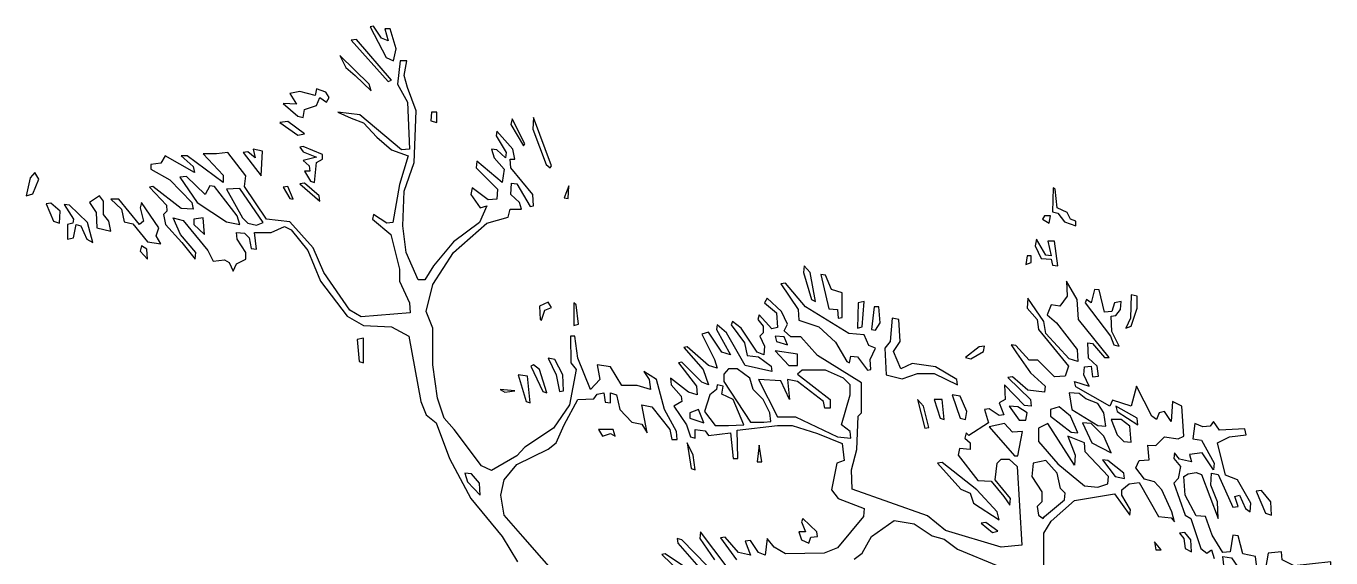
# Model space of a CAD drawing. Header units: millimetres. Extents: x 562 to 1062, y -27 to 300.
# Drawn here: x 562.098 to 565.329, y 243.049 to 244.365 of the extents above; entities that cross this region are included whole.
import ezdxf

# ---------------------------------------------------------------- set-up
doc = ezdxf.new("R2010")
doc.units = ezdxf.units.MM
doc.header["$LTSCALE"] = 0.04
doc.layers.add('7', color=7, linetype='Continuous')
doc.layers.add('EQUIP_I', color=13, linetype='Continuous')

# ---------------------------------------------------------------- blocks, each defined once
blk = doc.blocks.new('arv-04')
at = {"layer": '7', "linetype": 'Continuous'}
for points in [[(26.736, 107.121), (26.634, 107.579), (26.863, 108.341), (27.066, 108.341), (26.939, 107.884), (27.193, 107.985), (27.498, 108.443), (27.625, 108.417), (27.016, 107.248), (26.736, 107.121)], [(26.812, 106.384), (28.134, 107.934), (28.337, 107.909), (26.939, 106.334), (26.812, 106.384)], [(27.575, 105.978), (27.651, 106.232), (28.769, 107.324), (28.54, 106.867), (28.184, 106.562), (27.575, 105.978)], [(-4.95, 87.174), (-4.823, 88.267), (-5.154, 88.216), (-5.382, 87.886)], [(-6.145, 87.632), (-6.068, 88.267), (-5.585, 88.369), (-5.408, 89.055), (-5.204, 89.08), (-5.103, 88.445), (-4.823, 88.419), (-4.417, 89.08), (-4.163, 89.792), (-3.807, 89.817), (-3.4, 90.605), (-3.349, 91.316), (-3.502, 91.418), (-3.807, 91.469), (-4.01, 91.392), (-4.645, 89.715), (-4.62, 90.351), (-4.366, 90.986), (-4.391, 91.443), (-4.645, 91.392), (-5.204, 90.147), (-5.408, 90.173), (-5.281, 90.554), (-5.458, 90.605), (-5.687, 90.097), (-5.865, 89.969), (-5.89, 90.3), (-5.382, 91.189), (-4.925, 91.367), (-4.62, 92.587), (-5.077, 92.815), (-5.713, 92.892), (-5.662, 93.12), (-4.696, 93.069), (-4.467, 93.4), (-4.34, 93.222), (-4.061, 93.197), (-3.756, 93.324), (-3.68, 92.739), (-4.01, 92.688), (-4.493, 91.824), (-4.467, 91.57), (-4.035, 92.206), (-3.553, 92.155), (-3.629, 91.875), (-3.172, 91.977), (-2.994, 92.206), (-2.968, 92.002), (-3.222, 91.697), (-3.121, 91.24), (-2.968, 91.062), (-3.4, 89.842), (-3.604, 89.715), (-3.985, 88.572), (-4.213, 88.394), (-4.391, 88.521), (-4.493, 88.191)], [(1.987, 87.556), (1.987, 89.156), (1.707, 89.614), (0.818, 90.401), (-0.707, 90.656), (-1.291, 89.842), (-1.317, 90.046), (-0.986, 90.605), (-0.986, 90.808), (-1.266, 91.037), (-1.647, 91.088), (-2.384, 89.792), (-2.867, 89.741), (-2.994, 89.588), (-2.892, 89.969), (-2.511, 90.808), (-2.231, 91.113), (-1.85, 91.215), (-1.52, 91.647), (-1.647, 91.926), (-2.028, 91.951), (-1.977, 92.51), (-2.282, 92.485), (-2.613, 92.815), (-3.121, 92.739), (-3.349, 92.841), (-3.273, 93.984), (-2.917, 94.162), (-2.867, 93.4), (-2.613, 93.781), (-2.409, 93.73), (-2.308, 93.476), (-2.13, 93.603), (-1.545, 94.747), (-1.342, 93.984), (-0.631, 94.213), (-0.529, 93.984), (0.767, 94.721), (0.818, 94.924), (0.259, 94.747), (0.462, 95.179), (0.437, 95.483), (0.183, 95.509), (0.132, 95.102), (-0.097, 95.128), (-0.046, 95.509), (0.284, 95.814), (0.31, 96.398), (0.132, 96.373), (-0.326, 95.839), (-0.503, 95.839), (0.665, 97.288), (0.716, 98.05), (1.123, 98.736), (1.097, 98.177), (1.377, 97.796), (1.707, 97.847), (1.86, 97.465), (1.504, 97.16), (0.716, 96.144), (0.691, 95.687), (1.021, 95.788), (1.91, 96.754), (1.987, 97.211), (2.597, 98.101), (2.622, 97.72), (2.241, 97.288), (2.19, 96.906), (1.047, 95.509), (1.174, 95.128), (1.58, 95.102), (2.215, 95.738), (2.546, 95.738), (3.054, 96.297), (3.232, 96.322), (3.029, 96.017), (2.495, 95.255), (1.936, 94.747), (1.961, 94.518), (2.597, 94.594), (3.181, 95.102), (3.359, 95.077), (2.495, 94.238), (2.469, 93.984), (2.724, 94.01), (3.486, 94.797), (3.46, 94.238), (3.689, 94.111), (3.511, 93.654), (3.689, 93.629), (4.07, 93.883), (4.248, 93.857), (4.096, 93.349), (4.833, 92.866), (4.934, 92.968), (4.985, 92.765), (4.782, 92.587), (4.782, 92.333), (5.188, 92.383), (5.239, 92.129), (4.502, 91.164), (3.994, 91.138), (3.511, 90.554), (3.283, 90.224), (3.257, 90.478), (3.842, 91.189), (3.765, 91.824), (3.613, 91.977), (3.308, 91.977), (3.003, 91.697), (2.825, 88.699), (3.613, 88.623), (5.722, 89.258), (6.408, 89.817), (9.279, 90.833), (9.305, 91.57), (9.101, 92.333), (9.051, 93.603), (8.924, 93.73), (8.924, 94.874), (10.601, 95.915), (11.236, 96.627), (11.617, 96.627), (11.871, 96.856), (11.744, 97.11), (11.973, 97.592), (12.506, 98.101), (12.608, 97.923), (12.151, 97.542), (12.125, 96.983), (12.329, 96.932), (12.811, 97.465), (12.862, 97.288), (12.659, 97.033), (12.659, 96.779), (12.786, 96.652), (12.608, 96.271), (12.633, 95.941), (12.888, 96.042), (13.497, 96.957), (13.828, 97.211), (13.879, 97.084), (13.37, 96.398), (13.269, 95.915), (12.837, 95.865), (12.354, 95.509), (12.329, 95.306), (13.345, 95.534), (14.056, 96.779), (14.412, 97.084), (14.438, 96.906), (13.904, 95.941), (14.234, 96.042), (14.743, 96.805), (14.997, 96.729), (14.514, 95.763), (14.412, 95.433), (14.743, 95.534), (15.556, 96.246), (15.683, 96.22), (14.946, 95.382), (14.743, 94.797), (14.997, 94.899), (15.759, 95.661), (15.886, 95.636), (15.2, 94.747), (15.174, 94.416), (15.505, 94.518), (16.191, 95.051), (16.165, 94.797), (15.784, 94.365), (15.759, 94.162), (16.064, 93.984), (15.581, 93.273), (15.429, 92.815), (15.251, 92.765), (15.251, 93.095), (14.87, 93.044), (14.743, 92.866), (13.904, 92.968), (13.802, 92.002), (13.624, 92.002), (13.65, 93.069), (12.125, 93.247), (11.566, 93.247), (10.601, 92.942), (9.661, 92.561), (9.584, 91.926), (9.864, 91.824), (10.067, 90.808), (9.813, 90.478), (8.822, 90.097), (8.847, 89.792), (9.838, 88.597), (10.347, 88.394), (11.82, 88.369), (12.252, 88.623), (12.506, 88.953), (12.583, 88.318), (12.837, 88.419), (13.142, 88.877), (13.345, 88.851), (13.142, 88.318), (13.599, 88.419), (14.107, 89.004), (14.285, 88.978), (13.675, 88.14)], [(14.031, 87.86), (15.047, 89.207), (15.073, 88.953), (14.514, 88.14)], [(14.793, 87.911), (15.759, 88.902), (15.937, 88.953), (15.911, 88.775), (15.022, 87.759)], [(14.997, 87.428), (16.394, 88.369), (16.521, 88.343), (15.81, 87.657)], [(9.203, 88.165), (8.898, 88.394), (8.542, 89.029), (7.679, 89.639), (6.916, 89.512), (6.23, 89.055), (5.773, 88.928), (5.265, 88.547), (3.74, 87.911)], [(20.358, 87.378), (21.806, 89.029), (22.518, 89.842), (22.645, 90.605), (22.518, 91.189), (22.035, 91.774), (20.841, 92.358), (20.536, 92.587), (20.231, 93.273), (19.723, 94.238), (19.113, 94.264), (18.986, 94.442), (18.732, 94.492), (18.681, 94.137), (18.478, 94.111), (18.478, 94.492), (18.249, 94.416), (18.122, 93.857), (17.665, 93.374), (17.284, 93.298), (17.08, 92.968), (17.284, 94.035), (16.902, 93.959), (16.216, 93.095), (16.14, 92.714), (15.937, 92.714), (15.962, 93.019), (16.42, 93.857), (16.724, 95.001), (17.207, 95.306), (17.004, 95.001), (16.953, 94.619), (17.461, 94.772), (18.046, 94.772), (18.478, 95.483), (18.986, 95.56), (18.884, 95.001), (19.24, 94.619), (19.723, 95.814), (19.825, 96.652), (20.002, 96.652), (19.977, 95.636), (19.774, 95.382), (20.028, 94.035), (20.638, 93.146), (21.73, 92.434), (22.035, 92.104), (23.001, 91.545), (23.382, 91.723), (24.424, 93.095), (24.805, 93.527), (25.059, 94.289), (25.237, 95.56), (25.237, 96.957), (25.491, 97.592), (25.237, 98.609), (24.449, 99.829), (23.179, 100.947), (22.366, 101.175), (22.289, 101.48), (21.857, 101.48), (21.934, 101.734), (22.264, 102.039), (22.238, 102.471), (22.035, 102.446), (21.527, 101.582), (21.4, 101.607), (21.425, 102.039), (22.264, 103.056), (22.289, 103.386), (22.111, 103.386), (22.188, 103.767), (22.797, 104.453), (22.823, 104.275), (22.442, 103.64), (22.467, 103.437), (22.797, 103.742), (23.001, 103.767), (22.899, 103.437), (22.518, 103.005), (22.594, 102.497), (23.56, 103.31), (23.585, 103.056), (22.772, 102.242), (22.797, 101.861), (23.128, 101.836), (23.738, 102.293), (23.788, 102.039), (23.433, 101.531), (23.179, 101.607), (23.458, 100.972), (24.449, 100.235), (25.211, 99.32), (25.542, 98.787), (25.796, 98.787), (26.253, 99.829), (26.38, 100.845), (26.329, 102.166), (25.948, 103.259), (25.872, 105.215), (26.202, 106.105), (26.329, 106.562), (26.228, 107.121), (26.482, 107.121), (26.584, 106.232), (26.202, 105.546), (26.126, 103.767), (26.431, 103.742), (28.007, 105.063), (28.845, 105.165), (28.337, 104.936), (27.879, 104.758), (27.371, 104.224), (26.812, 103.742), (26.177, 103.513), (26.507, 102.42), (26.761, 100.972), (26.99, 100.947), (27.498, 101.277), (27.524, 101.099), (26.838, 100.515), (26.507, 99.193), (26.507, 98.736), (26.126, 97.923), (26.101, 97.542), (27.956, 97.389), (28.388, 97.643), (29.379, 99.066), (29.785, 100.006), (30.675, 100.997), (31.564, 101.099), (32.402, 102.344), (32.352, 102.751), (33.038, 103.64), (33.47, 103.589), (33.978, 103.589), (33.216, 102.776), (33.216, 102.497), (34.588, 103.513), (34.816, 103.513), (34.359, 103.106), (34.308, 102.878), (35.426, 103.513), (35.579, 103.233), (35.96, 103.183), (35.96, 103.005), (35.248, 102.598), (34.41, 101.734), (34.359, 101.48), (34.816, 101.506), (35.884, 102.344), (36.011, 102.319), (35.375, 101.633), (35.35, 101.404), (35.477, 101.277), (35.401, 100.896), (34.791, 100.21), (34.283, 99.574), (34.257, 99.829), (34.842, 100.515), (35.121, 101.15), (34.74, 101.048), (33.8, 99.905), (33.597, 99.498), (33.165, 99.549), (32.987, 99.447), (32.834, 99.117), (32.707, 99.397), (32.352, 99.574), (32.352, 99.829), (32.682, 100.337), (32.707, 100.591), (32.402, 100.565), (32.225, 100.388), (32.148, 99.981), (31.945, 99.956), (32.021, 100.591), (31.386, 100.591), (30.878, 100.82), (30.624, 100.692), (29.989, 99.905), (29.506, 98.736), (28.489, 97.415), (27.879, 97.059), (26.812, 97.008), (26.152, 96.652), (25.694, 94.162), (25.491, 93.654), (25.11, 93.349), (24.602, 92.002), (23.788, 90.478), (22.594, 89.029), (22.01, 88.064)], [(30.166, 104.961), (30.116, 105.266), (29.658, 105.419), (29.531, 105.724), (29.277, 105.546), (29.175, 105.724), (29.302, 105.927), (29.658, 106.054), (29.709, 105.8), (30.293, 105.952), (30.675, 105.876), (30.42, 105.47), (30.929, 105.495), (30.37, 105.012), (30.166, 104.961)], [(20.714, 103.132), (21.4, 104.961), (21.425, 104.529), (20.917, 103.183), (20.765, 103.056), (20.714, 103.132)], [(21.73, 103.97), (22.213, 104.911), (22.264, 104.707), (21.781, 103.894), (21.73, 103.97)], [(25.084, 104.783), (25.084, 105.165), (25.288, 105.165), (25.313, 104.834), (25.084, 104.783)], [(30.116, 104.352), (30.751, 104.809), (31.056, 104.783), (30.37, 104.301), (30.116, 104.352)], [(29.734, 102.497), (29.658, 103.259), (29.429, 103.386), (29.429, 103.564), (30.166, 103.869), (30.293, 103.843), (30.166, 103.665), (29.658, 103.462), (30.166, 103.335), (29.938, 103.132), (29.912, 102.929), (30.116, 102.929), (29.887, 102.547), (29.734, 102.497)], [(31.767, 102.751), (31.716, 103.691), (32.072, 103.767), (31.996, 103.437), (32.275, 103.665), (32.453, 103.64), (31.767, 102.751)], [(40.457, 102.065), (40.229, 102.624), (40.381, 102.878), (40.559, 102.674), (40.712, 101.988), (40.457, 102.065)], [(0.767, 100.845), (0.767, 101.023), (0.97, 101.099), (1.097, 101.353), (1.478, 101.531), (1.555, 102.242), (1.631, 102.293), (1.656, 101.379), (1.453, 101.328), (1.199, 100.997), (0.767, 100.845)], [(20.079, 101.887), (20.053, 102.37), (20.231, 101.912), (20.079, 101.887)], [(29.531, 101.785), (29.557, 101.988), (30.116, 102.471), (30.293, 102.446), (29.531, 101.785)], [(30.548, 101.861), (30.751, 102.344), (30.929, 102.319), (30.675, 101.887), (30.548, 101.861)], [(32.58, 100.896), (32.682, 101.226), (33.546, 102.344), (33.724, 102.37), (33.902, 102.039), (34.613, 102.725), (34.867, 102.7), (34.207, 101.734), (33.089, 100.997), (32.58, 100.896)], [(31.945, 100.87), (31.691, 100.972), (32.58, 102.268), (33.089, 102.242), (32.479, 101.15), (32.275, 100.947), (31.945, 100.87)], [(35.579, 100.159), (35.757, 100.464), (35.655, 100.769), (36.316, 101.734), (36.366, 101.531), (36.239, 101.023), (36.392, 100.896), (37.18, 101.861), (37.484, 101.861), (37.078, 101.48), (36.976, 100.997), (36.646, 100.921), (36.087, 100.235), (35.579, 100.159)], [(37.484, 100.642), (37.561, 101.023), (37.764, 101.277), (37.764, 101.785), (37.916, 101.988), (38.298, 101.734), (38.043, 101.353), (38.018, 100.769), (37.484, 100.642)], [(38.171, 100.21), (38.374, 100.972), (39.06, 101.633), (39.263, 101.658), (38.907, 101.099), (38.933, 100.947), (39.136, 100.896), (39.136, 100.337), (38.907, 100.388), (38.806, 100.896), (38.628, 100.845), (38.399, 100.337), (38.171, 100.21)], [(39.441, 100.947), (39.416, 101.404), (39.771, 101.709), (39.949, 101.683), (39.67, 101.023), (39.441, 100.947)], [(1.783, 100.947), (1.733, 101.226), (1.961, 101.226), (2.038, 101.099), (1.783, 100.947)], [(33.927, 100.515), (33.978, 101.15), (34.334, 101.099), (34.334, 100.896), (33.927, 100.515)], [(1.453, 99.32), (1.58, 100.261), (1.834, 100.261), (1.707, 99.701), (1.91, 99.727), (2.266, 100.337), (2.317, 100.083), (2.088, 99.6), (1.707, 99.574), (1.656, 99.346), (1.453, 99.32)], [(36.087, 99.574), (36.112, 99.956), (36.316, 100.083), (36.366, 99.879), (36.087, 99.574)], [(2.469, 99.447), (2.469, 99.701), (2.622, 99.701), (2.673, 99.371), (2.469, 99.447)], [(10.677, 97.974), (10.88, 99.066), (11.109, 99.32), (11.134, 99.066), (10.829, 98.05), (10.677, 97.974)], [(9.661, 97.364), (9.661, 98.304), (10.067, 98.431), (10.296, 98.965), (10.474, 98.99), (10.169, 97.694), (9.838, 97.669), (9.813, 97.338), (9.661, 97.364)], [(-0.885, 96.271), (-0.605, 96.83), (-0.58, 97.415), (-0.758, 97.44), (-0.935, 97.669), (-0.961, 97.974), (-0.707, 97.923), (-0.605, 97.592), (-0.326, 97.567), (-0.122, 98.406), (0.056, 98.431), (0.183, 97.923), (0.36, 98.05), (0.411, 97.923), (-0.554, 96.652), (-0.681, 96.322), (-0.885, 96.271)], [(8.568, 95.382), (8.593, 95.763), (8.39, 96.195), (8.644, 96.297), (8.822, 96.703), (9.406, 96.754), (11.058, 97.77), (11.82, 98.66), (11.998, 98.634), (11.338, 97.669), (11.312, 97.262), (10.55, 97.008), (9.915, 96.424), (9.483, 95.687), (9.381, 95.636), (9.33, 95.89), (9.076, 95.865), (8.695, 95.356), (8.568, 95.382)], [(-1.342, 97.033), (-1.571, 97.72), (-1.571, 98.177), (-1.342, 98.228), (-1.317, 97.338), (-1.139, 96.957), (-1.342, 97.033)], [(8.898, 97.008), (8.822, 97.974), (9.051, 97.923), (9.076, 96.957), (8.898, 97.008)], [(19.697, 97.11), (19.774, 97.847), (19.875, 97.923), (19.875, 97.059), (19.697, 97.11)], [(21.095, 97.262), (20.968, 97.643), (20.714, 97.745), (20.841, 97.948), (21.171, 97.796), (21.146, 97.288), (21.095, 97.262)], [(5.265, 94.797), (5.29, 95.001), (6.103, 95.483), (6.992, 95.61), (7.424, 95.407), (7.704, 96.068), (7.45, 96.449), (7.501, 97.288), (7.755, 97.338), (7.831, 96.449), (8.034, 96.195), (7.983, 95.179), (7.374, 95.026), (6.789, 95.229), (6.154, 95.229), (5.265, 94.797)], [(8.39, 96.881), (8.212, 97.16), (8.263, 97.77), (8.441, 97.77), (8.542, 96.906), (8.39, 96.881)], [(11.744, 96.322), (11.871, 96.627), (12.202, 96.652), (12.151, 96.449), (11.744, 96.322)], [(27.879, 95.636), (27.879, 96.576), (28.108, 96.525), (28.032, 95.687), (27.879, 95.636)], [(4.756, 95.788), (4.274, 96.068), (4.248, 96.271), (4.451, 96.246), (4.96, 95.839), (4.756, 95.788)], [(11.363, 95.534), (11.363, 95.966), (12.202, 96.093), (11.693, 95.534), (11.363, 95.534)], [(9.33, 92.765), (9.356, 93.019), (9.686, 93.273), (9.356, 94.416), (9.356, 94.797), (9.61, 95.051), (10.296, 95.356), (11.185, 95.356), (11.363, 95.204), (10.118, 94.238), (10.118, 93.908), (10.321, 93.908), (10.372, 94.162), (11.363, 94.924), (11.744, 95.001), (11.668, 94.238), (11.998, 94.95), (12.837, 95.001), (12.125, 93.578), (11.439, 93.578), (9.838, 92.815), (9.33, 92.765)], [(12.633, 93.374), (12.379, 93.4), (12.405, 93.73), (12.659, 94.238), (13.04, 94.619), (13.167, 95.051), (13.65, 95.407), (13.98, 95.407), (14.158, 95.204), (14.158, 94.924), (13.142, 93.374), (12.633, 93.374)], [(20.256, 94.569), (20.282, 95.179), (20.587, 95.763), (20.841, 95.814), (20.536, 95.179), (20.409, 94.543), (20.256, 94.569)], [(20.892, 94.492), (21.171, 95.382), (21.4, 95.56), (21.502, 95.509), (21.044, 94.543), (20.892, 94.492)], [(21.527, 94.111), (21.629, 95.128), (21.984, 95.179), (21.679, 94.162), (21.527, 94.111)], [(-0.376, 93.222), (-0.3, 93.73), (-0.072, 94.086), (0.386, 94.264), (0.64, 94.467), (1.021, 94.492), (0.919, 93.857), (-0.072, 93.247), (-0.376, 93.222)], [(4.96, 93.476), (4.909, 93.781), (5.163, 94.365), (5.468, 94.416), (5.163, 93.527), (4.96, 93.476)], [(13.98, 93.247), (13.396, 93.273), (13.802, 94.238), (14.234, 94.442), (14.183, 94.747), (14.412, 94.797), (14.438, 94.619), (14.692, 94.416), (14.895, 93.781), (14.488, 93.247), (13.98, 93.247)], [(22.111, 94.569), (22.67, 94.619), (22.493, 94.518), (22.111, 94.569)], [(-1.596, 93.273), (-1.571, 93.527), (-0.758, 93.984), (-0.808, 93.781), (-1.596, 93.273)], [(0.691, 92.968), (0.97, 93.603), (1.402, 93.959), (1.733, 93.857), (1.733, 93.603), (0.945, 92.993), (0.691, 92.968)], [(2.673, 93.451), (2.622, 93.73), (2.978, 93.959), (3.308, 93.984), (2.927, 93.451), (2.673, 93.451)], [(5.773, 93.476), (5.849, 94.238), (6.154, 94.238), (5.925, 93.527), (5.773, 93.476)], [(6.357, 93.171), (6.56, 93.984), (6.789, 94.238), (6.51, 93.146), (6.357, 93.171)], [(14.92, 93.349), (15.124, 93.857), (15.454, 93.73), (15.454, 93.527), (14.92, 93.349)], [(-1.342, 92.612), (-1.291, 93.222), (-0.961, 93.476), (-0.58, 93.476), (-0.808, 92.892), (-1.063, 92.638), (-1.342, 92.612)], [(-0.58, 92.206), (-0.3, 92.841), (0.183, 93.324), (0.513, 93.349), (0.157, 92.587), (-0.58, 92.206)], [(-0.072, 90.91), (-0.453, 91.037), (-0.478, 91.316), (0.411, 92.256), (0.437, 92.587), (1.072, 92.841), (0.792, 92.129), (0.818, 91.748), (1.834, 93.324), (2.19, 93.146), (2.19, 92.638), (1.453, 91.799), (0.437, 90.96), (-0.072, 90.91)], [(2.978, 92.104), (2.8, 93.019), (3.181, 92.993), (3.486, 93.324), (4.07, 93.197), (3.105, 92.104), (2.978, 92.104)], [(18.3, 92.841), (18.376, 93.095), (18.935, 93.095), (18.783, 92.841), (18.478, 92.942), (18.3, 92.841)], [(12.71, 91.875), (12.811, 92.51), (12.888, 91.875), (12.71, 91.875)], [(15.251, 91.57), (15.327, 92.129), (15.556, 92.587), (15.403, 91.621), (15.251, 91.57)], [(-1.088, 91.24), (-1.063, 91.443), (-0.453, 91.926), (-0.249, 91.951), (-0.732, 91.316), (-1.088, 91.24)], [(1.961, 89.792), (1.199, 90.427), (1.174, 90.681), (1.351, 90.859), (1.478, 91.443), (1.91, 91.926), (2.393, 91.824), (2.444, 91.316), (2.063, 90.732), (2.063, 90.351), (2.241, 90.173), (2.19, 89.842), (2.012, 89.715), (1.961, 89.792)], [(3.689, 89.665), (3.765, 89.969), (4.528, 90.808), (5.849, 91.85), (6.027, 91.824), (5.138, 90.833), (4.782, 90.681), (4.655, 90.3), (3.689, 89.665)], [(23.433, 90.605), (23.458, 91.062), (23.763, 91.418), (24.017, 91.443), (23.916, 91.113), (23.433, 90.605)], [(-6.678, 89.842), (-6.653, 90.351), (-6.297, 90.783), (-6.094, 90.757), (-6.449, 89.919), (-6.678, 89.842)], [(3.74, 89.233), (4.197, 89.563), (4.375, 89.537), (3.943, 89.182), (3.74, 89.233)], [(10.931, 88.775), (10.855, 89.004), (10.601, 89.029), (10.626, 89.207), (11.16, 89.715), (11.211, 89.588), (11.058, 89.207), (11.312, 89.207), (11.211, 88.902), (10.931, 88.775)], [(-3.629, 88.445), (-3.604, 88.902), (-3.375, 89.182), (-3.172, 89.156), (-3.349, 88.953), (-3.4, 88.572), (-3.629, 88.445)], [(-8.049, 87.479), (-8.1, 87.759), (-8.939, 87.886), (-8.939, 88.064), (-7.541, 87.911), (-7.085, 88.14), (-7.059, 88.445), (-6.551, 88.394), (-6.449, 87.81), (-7.541, 87.733), (-8.049, 87.479)], [(-2.485, 88.521), (-2.231, 88.826), (-2.282, 88.521), (-2.485, 88.521)]]:
    blk.add_lwpolyline(points, dxfattribs=at)

msp = doc.modelspace()

# ---------------------------------------------------------------- block references
at = {"layer": 'EQUIP_I', "xscale": -0.0650785475692146, "yscale": 0.06507854756924303, "zscale": 0.06507854756924587}
msp.add_blockref('arv-04', (564.7476, 237.3078), dxfattribs=at)

doc.saveas('drawing.dxf')
